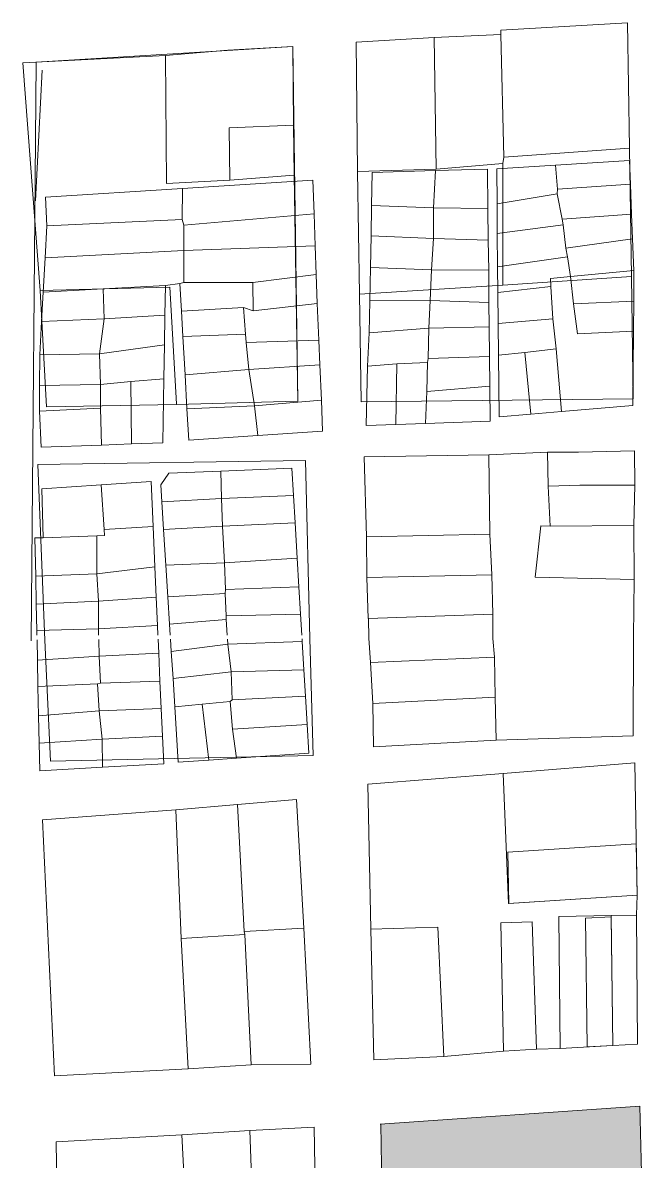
# Model space of a CAD drawing. Header units: millimetres. Extents: x 1956 to 626126, y 2654 to 1331070.
# Drawn here: x 625443.8 to 625648.1, y 1329920.4 to 1330291.7 of the extents above; entities that cross this region are included whole.
import ezdxf

# ---------------------------------------------------------------- set-up
doc = ezdxf.new("R2010")
doc.units = ezdxf.units.MM

msp = doc.modelspace()

# ---------------------------------------------------------------- hatches: boundary and pattern name
at = {"lineweight": 0}
h = msp.add_hatch(color=9, dxfattribs=at)
h.dxf.hatch_style = 1
h.paths.add_polyline_path([(625645.02, 1329938.38), (625560.56, 1329932.49), (625561.95, 1329847.47), (625647.2, 1329849.56)])

# ---------------------------------------------------------------- linework, layer by layer
at = {"color": 1, "lineweight": 0}
for p, q in [((625599.67, 1330289.32), (625640.98, 1330291.7)), ((625599.67, 1330289.32), (625640.98, 1330291.7)), ((625640.98, 1330291.7), (625641.63, 1330250.84)), ((625640.98, 1330291.7), (625641.63, 1330250.84)), ((625577.95, 1330286.87), (625599.67, 1330287.9)), ((625577.95, 1330286.87), (625599.67, 1330287.9)), ((625599.67, 1330287.9), (625599.67, 1330289.32)), ((625599.67, 1330287.9), (625599.67, 1330289.32)), ((625599.67, 1330287.9), (625600.68, 1330247.85)), ((625599.67, 1330287.9), (625600.68, 1330247.85)), ((625510.7, 1330282.8), (625531.86, 1330283.99)), ((625510.7, 1330282.8), (625531.86, 1330283.99)), ((625531.86, 1330283.99), (625532.14, 1330258.27)), ((625531.86, 1330283.99), (625532.14, 1330258.27)), ((625552.51, 1330285.38), (625577.95, 1330286.87)), ((625552.51, 1330285.38), (625577.95, 1330286.87)), ((625552.96, 1330243.19), (625552.51, 1330285.38)), ((625552.96, 1330243.19), (625552.51, 1330285.38)), ((625577.95, 1330286.87), (625578.59, 1330243.97)), ((625577.95, 1330286.87), (625578.59, 1330243.97)), ((625443.8, 1330278.63), (625490.35, 1330281.05)), ((625443.8, 1330278.63), (625490.35, 1330281.05)), ((625490.35, 1330281.05), (625510.7, 1330282.8)), ((625490.35, 1330281.05), (625510.7, 1330282.8)), ((625490.35, 1330281.05), (625490.64, 1330239.32)), ((625490.35, 1330281.05), (625490.64, 1330239.32)), ((625449.44, 1330204.36), (625443.8, 1330278.63)), ((625449.44, 1330204.36), (625443.8, 1330278.63)), ((625450.09, 1330276.19), (625447.92, 1330233.63)), ((625511.14, 1330257.49), (625532.14, 1330258.27)), ((625511.14, 1330257.49), (625532.14, 1330258.27)), ((625532.14, 1330258.27), (625532.35, 1330241.95)), ((625532.14, 1330258.27), (625532.35, 1330241.95)), ((625511.34, 1330240.36), (625511.14, 1330257.49)), ((625511.34, 1330240.36), (625511.14, 1330257.49)), ((625600.68, 1330247.85), (625641.63, 1330250.84)), ((625600.68, 1330247.85), (625641.63, 1330250.84)), ((625641.63, 1330250.84), (625642.28, 1330208.96)), ((625641.63, 1330250.84), (625642.28, 1330208.96)), ((625600.68, 1330247.85), (625600.37, 1330245.82)), ((625600.68, 1330247.85), (625600.37, 1330245.82)), ((625617.55, 1330245.27), (625641.65, 1330246.8)), ((625641.65, 1330246.8), (625641.97, 1330239.11)), ((625578.59, 1330243.97), (625552.96, 1330243.19)), ((625578.59, 1330243.97), (625552.96, 1330243.19)), ((625552.96, 1330243.19), (625553.61, 1330203.19)), ((625552.96, 1330243.19), (625553.61, 1330203.19)), ((625557.57, 1330232.1), (625557.77, 1330242.9)), ((625557.77, 1330242.9), (625578.39, 1330243.47)), ((625578.39, 1330243.47), (625577.78, 1330231.32)), ((625578.39, 1330243.47), (625595.37, 1330243.94)), ((625600.37, 1330245.82), (625578.59, 1330243.97)), ((625600.37, 1330245.82), (625578.59, 1330243.97)), ((625595.37, 1330243.94), (625595.52, 1330231.18)), ((625598.37, 1330244.06), (625617.55, 1330245.27)), ((625598.47, 1330232.63), (625598.37, 1330244.06)), ((625600.41, 1330206.12), (625600.37, 1330245.82)), ((625600.41, 1330206.12), (625600.37, 1330245.82)), ((625618.16, 1330237.44), (625617.55, 1330245.27)), ((625490.64, 1330239.32), (625511.34, 1330240.36)), ((625490.64, 1330239.32), (625511.34, 1330240.36)), ((625495.91, 1330237.66), (625538.43, 1330240.34)), ((625532.35, 1330241.95), (625511.34, 1330240.36)), ((625532.35, 1330241.95), (625511.34, 1330240.36)), ((625532.35, 1330241.95), (625533.52, 1330168.3)), ((625532.35, 1330241.95), (625533.52, 1330168.3)), ((625538.43, 1330240.34), (625538.8, 1330229.43)), ((625641.97, 1330239.11), (625618.16, 1330237.44)), ((625641.97, 1330239.11), (625642.38, 1330229.25)), ((625451.17, 1330234.83), (625495.91, 1330237.66)), ((625495.75, 1330227.5), (625495.91, 1330237.66)), ((625598.47, 1330232.63), (625618.11, 1330235.96)), ((625618.16, 1330237.44), (625618.11, 1330235.96)), ((625618.11, 1330235.96), (625619.77, 1330227.66)), ((625451.63, 1330225.43), (625451.17, 1330234.83)), ((625557.39, 1330222.21), (625557.57, 1330232.1)), ((625557.57, 1330232.1), (625577.78, 1330231.32)), ((625598.56, 1330222.97), (625598.47, 1330232.63)), ((625496.29, 1330225.72), (625538.8, 1330229.43)), ((625538.8, 1330229.43), (625539.15, 1330218.93)), ((625577.77, 1330221.37), (625577.78, 1330231.32)), ((625595.52, 1330231.18), (625577.78, 1330231.32)), ((625595.52, 1330231.18), (625595.63, 1330220.85)), ((625619.77, 1330227.66), (625642.38, 1330229.25)), ((625642.38, 1330229.25), (625642.71, 1330221.24)), ((625451.07, 1330215.06), (625451.63, 1330225.43)), ((625495.75, 1330227.5), (625451.63, 1330225.43)), ((625495.75, 1330227.5), (625496.29, 1330225.72)), ((625496.29, 1330225.72), (625496.38, 1330217.39)), ((625598.56, 1330222.97), (625620.03, 1330225.79)), ((625619.77, 1330227.66), (625620.03, 1330225.79)), ((625620.93, 1330218.19), (625620.03, 1330225.79)), ((625557.19, 1330211.93), (625557.39, 1330222.21)), ((625577.77, 1330221.37), (625557.39, 1330222.21)), ((625577.77, 1330221.37), (625577.11, 1330211.12)), ((625577.77, 1330221.37), (625595.63, 1330220.85)), ((625595.63, 1330220.85), (625595.75, 1330211.03)), ((625598.66, 1330212.1), (625598.56, 1330222.97)), ((625620.93, 1330218.19), (625642.71, 1330221.24)), ((625642.71, 1330221.24), (625643.14, 1330210.88)), ((625451.07, 1330215.06), (625496.38, 1330217.39)), ((625496.37, 1330206.95), (625496.38, 1330217.39)), ((625539.15, 1330218.93), (625496.38, 1330217.39)), ((625539.15, 1330218.93), (625539.46, 1330209.64)), ((625620.93, 1330218.19), (625621.46, 1330215.39)), ((625450.46, 1330203.85), (625451.07, 1330215.06)), ((625621.46, 1330215.39), (625598.66, 1330212.1)), ((625621.46, 1330215.39), (625622.43, 1330208.97)), ((625539.46, 1330209.64), (625518.78, 1330206.97)), ((625539.46, 1330209.64), (625539.86, 1330200.18)), ((625556.99, 1330201.05), (625557.19, 1330211.93)), ((625577.11, 1330211.12), (625557.19, 1330211.93)), ((625576.62, 1330201.11), (625577.11, 1330211.12)), ((625577.11, 1330211.12), (625595.75, 1330211.03)), ((625595.75, 1330211.03), (625595.85, 1330200.44)), ((625598.73, 1330203.73), (625598.66, 1330212.1)), ((625643.14, 1330210.88), (625622.43, 1330208.97)), ((625643.14, 1330210.88), (625643.05, 1330200.86)), ((625449.44, 1330204.36), (625491.76, 1330205.52)), ((625449.44, 1330204.36), (625491.76, 1330205.52)), ((625470.06, 1330204.97), (625490.33, 1330206)), ((625490.33, 1330206), (625490.18, 1330196.36)), ((625495.07, 1330206.64), (625490.33, 1330206)), ((625491.76, 1330205.52), (625493.95, 1330167.42)), ((625491.76, 1330205.52), (625493.95, 1330167.42)), ((625496.37, 1330206.95), (625495.07, 1330206.64)), ((625495.57, 1330197.64), (625495.07, 1330206.64)), ((625496.37, 1330206.95), (625518.78, 1330206.97)), ((625518.9, 1330197.8), (625518.78, 1330206.97)), ((625553.61, 1330203.19), (625600.41, 1330206.12)), ((625553.61, 1330203.19), (625600.41, 1330206.12)), ((625616.07, 1330205.71), (625598.73, 1330203.73)), ((625642.28, 1330208.96), (625600.41, 1330206.12)), ((625642.28, 1330208.96), (625600.41, 1330206.12)), ((625615.92, 1330208.25), (625622.43, 1330208.97)), ((625615.92, 1330208.25), (625616.07, 1330205.71)), ((625616.07, 1330205.71), (625616.66, 1330195.2)), ((625623.42, 1330200.08), (625622.43, 1330208.97)), ((625642.28, 1330208.96), (625642.88, 1330169.11)), ((625642.28, 1330208.96), (625642.88, 1330169.11)), ((625451.52, 1330166.49), (625449.44, 1330204.36)), ((625451.52, 1330166.49), (625449.44, 1330204.36)), ((625449.94, 1330194.33), (625450.46, 1330203.85)), ((625450.46, 1330203.85), (625470.06, 1330204.97)), ((625470.06, 1330204.97), (625470.39, 1330195.13)), ((625554.12, 1330168.12), (625553.61, 1330203.19)), ((625554.12, 1330168.12), (625553.61, 1330203.19)), ((625598.85, 1330193.58), (625598.73, 1330203.73)), ((625495.57, 1330197.64), (625515.76, 1330198.82)), ((625515.76, 1330198.82), (625516.41, 1330190.2)), ((625515.76, 1330198.82), (625518.9, 1330197.8)), ((625518.9, 1330197.8), (625539.86, 1330200.18)), ((625539.86, 1330200.18), (625540.36, 1330188.22)), ((625556.8, 1330190.59), (625556.99, 1330201.05)), ((625556.99, 1330201.05), (625576.62, 1330201.11)), ((625576.19, 1330192.15), (625576.62, 1330201.11)), ((625595.85, 1330200.44), (625576.62, 1330201.11)), ((625595.85, 1330200.44), (625595.92, 1330192.53)), ((625643.05, 1330200.86), (625623.42, 1330200.08)), ((625624.69, 1330190.21), (625623.42, 1330200.08)), ((625643.05, 1330200.86), (625642.96, 1330191.15)), ((625449.94, 1330194.33), (625470.39, 1330195.13)), ((625470.39, 1330195.13), (625468.83, 1330183.76)), ((625490.18, 1330196.36), (625470.39, 1330195.13)), ((625490.18, 1330196.36), (625490.03, 1330186.62)), ((625496.04, 1330189.34), (625495.57, 1330197.64)), ((625616.66, 1330195.2), (625598.85, 1330193.58)), ((625616.66, 1330195.2), (625617.78, 1330185.33)), ((625449.35, 1330183.44), (625449.94, 1330194.33)), ((625556.8, 1330190.59), (625576.19, 1330192.15)), ((625576.19, 1330192.15), (625576.05, 1330182.16)), ((625576.19, 1330192.15), (625595.92, 1330192.53)), ((625595.92, 1330192.53), (625596.01, 1330182.91)), ((625598.97, 1330183.27), (625598.85, 1330193.58)), ((625642.96, 1330191.15), (625624.69, 1330190.21)), ((625642.96, 1330191.15), (625642.74, 1330166.84)), ((625516.41, 1330190.2), (625496.04, 1330189.34)), ((625496.73, 1330176.93), (625496.04, 1330189.34)), ((625516.41, 1330190.2), (625516.65, 1330187.43)), ((625540.36, 1330188.22), (625516.65, 1330187.43)), ((625517.48, 1330178.57), (625516.65, 1330187.43)), ((625540.36, 1330188.22), (625540.69, 1330180.15)), ((625556.23, 1330179.68), (625556.8, 1330190.59)), ((625449.31, 1330173.41), (625449.35, 1330183.44)), ((625449.35, 1330183.44), (625468.83, 1330183.76)), ((625490.03, 1330186.62), (625468.83, 1330183.76)), ((625468.83, 1330183.76), (625469.13, 1330173.68)), ((625490.03, 1330186.62), (625489.85, 1330175.55)), ((625598.97, 1330183.27), (625607.58, 1330184.13)), ((625599.2, 1330163.17), (625598.97, 1330183.27)), ((625617.78, 1330185.33), (625607.58, 1330184.13)), ((625607.58, 1330184.13), (625609.52, 1330164.04)), ((625619.47, 1330164.88), (625617.78, 1330185.33)), ((625517.48, 1330178.57), (625540.69, 1330180.15)), ((625540.69, 1330180.15), (625541.18, 1330168.61)), ((625555.85, 1330160.33), (625556.23, 1330179.68)), ((625565.83, 1330180.44), (625556.23, 1330179.68)), ((625565.46, 1330160.68), (625565.83, 1330180.44)), ((625575.77, 1330180.89), (625565.83, 1330180.44)), ((625575.77, 1330180.89), (625575.63, 1330171.4)), ((625575.77, 1330180.89), (625576.05, 1330182.16)), ((625576.05, 1330182.16), (625596.01, 1330182.91)), ((625596.01, 1330182.91), (625596.1, 1330173.19)), ((625517.48, 1330178.57), (625496.73, 1330176.93)), ((625497.35, 1330165.75), (625496.73, 1330176.93)), ((625519.34, 1330166.74), (625517.48, 1330178.57)), ((625449.28, 1330165.06), (625449.31, 1330173.41)), ((625449.31, 1330173.41), (625469.13, 1330173.68)), ((625469.13, 1330173.68), (625479.08, 1330174.75)), ((625469.13, 1330173.68), (625469.15, 1330165.98)), ((625489.85, 1330175.55), (625479.08, 1330174.75)), ((625479.08, 1330174.75), (625479.21, 1330154.33)), ((625489.85, 1330175.55), (625489.52, 1330154.72)), ((625575.63, 1330171.4), (625596.1, 1330173.19)), ((625596.1, 1330173.19), (625596.21, 1330161.81)), ((625541.18, 1330168.61), (625519.34, 1330166.74)), ((625541.18, 1330168.61), (625541.6, 1330158.52)), ((625642.88, 1330169.11), (625554.12, 1330168.12)), ((625642.88, 1330169.11), (625554.12, 1330168.12)), ((625575.2, 1330161.04), (625575.63, 1330171.4)), ((625449.28, 1330165.06), (625469.15, 1330165.98)), ((625449.81, 1330153.24), (625449.28, 1330165.06)), ((625493.95, 1330167.19), (625451.52, 1330166.49)), ((625493.95, 1330167.19), (625451.52, 1330166.49)), ((625469.15, 1330165.98), (625469.49, 1330153.97)), ((625533.52, 1330168.3), (625493.95, 1330167.19)), ((625533.52, 1330168.3), (625493.95, 1330167.19)), ((625493.95, 1330167.65), (625493.95, 1330167.19)), ((625493.95, 1330167.65), (625493.95, 1330167.19)), ((625497.35, 1330165.75), (625519.34, 1330166.74)), ((625497.92, 1330155.56), (625497.35, 1330165.75)), ((625519.34, 1330166.74), (625520.49, 1330157.09)), ((625619.47, 1330164.88), (625609.52, 1330164.04)), ((625642.74, 1330166.84), (625619.47, 1330164.88)), ((625575.2, 1330161.04), (625565.46, 1330160.68)), ((625596.21, 1330161.81), (625575.2, 1330161.04)), ((625609.52, 1330164.04), (625599.2, 1330163.17)), ((625541.6, 1330158.52), (625520.49, 1330157.09)), ((625565.46, 1330160.68), (625555.85, 1330160.33)), ((625469.49, 1330153.97), (625449.81, 1330153.24)), ((625479.21, 1330154.33), (625469.49, 1330153.97)), ((625489.52, 1330154.72), (625479.21, 1330154.33)), ((625520.49, 1330157.09), (625497.92, 1330155.56)), ((625555.14, 1330150.18), (625595.83, 1330150.78)), ((625555.14, 1330150.18), (625595.83, 1330150.78)), ((625555.88, 1330124.1), (625555.14, 1330150.18)), ((625555.88, 1330124.1), (625555.14, 1330150.18)), ((625595.83, 1330150.78), (625614.95, 1330151.61)), ((625595.83, 1330150.78), (625614.95, 1330151.61)), ((625595.83, 1330150.78), (625596.16, 1330124.96)), ((625595.83, 1330150.78), (625596.16, 1330124.96)), ((625625.03, 1330151.65), (625614.95, 1330151.61)), ((625625.03, 1330151.65), (625614.95, 1330151.61)), ((625614.95, 1330151.61), (625615.18, 1330140.58)), ((625614.95, 1330151.61), (625615.18, 1330140.58)), ((625625.03, 1330151.65), (625643.29, 1330152.13)), ((625625.03, 1330151.65), (625643.29, 1330152.13)), ((625643.29, 1330152.13), (625643.46, 1330140.85)), ((625643.29, 1330152.13), (625643.46, 1330140.85)), ((625448.72, 1330147.59), (625536.06, 1330148.94)), ((625448.72, 1330147.59), (625536.06, 1330148.94)), ((625450.96, 1330090.36), (625448.72, 1330147.59)), ((625450.96, 1330090.36), (625448.72, 1330147.59)), ((625508.43, 1330145.51), (625531.6, 1330146.43)), ((625531.6, 1330146.43), (625532.13, 1330137.52)), ((625536.06, 1330148.94), (625537.42, 1330090.84)), ((625536.06, 1330148.94), (625537.42, 1330090.84)), ((625488.79, 1330141), (625491.43, 1330144.84)), ((625491.43, 1330144.84), (625508.43, 1330145.51)), ((625508.66, 1330136.5), (625508.43, 1330145.51)), ((625449.98, 1330139.73), (625469.42, 1330140.99)), ((625450.45, 1330123.75), (625449.98, 1330139.73)), ((625469.42, 1330140.99), (625485.64, 1330142.05)), ((625469.42, 1330140.99), (625470.34, 1330126.48)), ((625485.64, 1330142.05), (625486.29, 1330127.38)), ((625489.14, 1330135.51), (625488.79, 1330141)), ((625615.18, 1330140.58), (625625.5, 1330140.92)), ((625615.18, 1330140.58), (625625.5, 1330140.92)), ((625615.8, 1330127.52), (625615.18, 1330140.58)), ((625615.8, 1330127.52), (625615.18, 1330140.58)), ((625643.46, 1330140.85), (625625.5, 1330140.92)), ((625643.46, 1330140.85), (625625.5, 1330140.92)), ((625643.46, 1330140.85), (625643.12, 1330127.79)), ((625643.46, 1330140.85), (625643.12, 1330127.79)), ((625508.66, 1330136.5), (625489.14, 1330135.51)), ((625489.72, 1330126.43), (625489.14, 1330135.51)), ((625508.66, 1330136.5), (625532.13, 1330137.52)), ((625508.66, 1330136.5), (625508.95, 1330127.48)), ((625532.13, 1330137.52), (625532.65, 1330128.64)), ((625508.95, 1330127.48), (625532.65, 1330128.64)), ((625532.65, 1330128.64), (625533.33, 1330117.06)), ((625612.75, 1330127.63), (625610.92, 1330110.91)), ((625612.75, 1330127.63), (625610.92, 1330110.91)), ((625615.8, 1330127.52), (625612.75, 1330127.63)), ((625615.8, 1330127.52), (625612.75, 1330127.63)), ((625643.12, 1330127.79), (625615.8, 1330127.52)), ((625643.12, 1330127.79), (625615.8, 1330127.52)), ((625643.17, 1330110.15), (625643.12, 1330127.79)), ((625643.17, 1330110.15), (625643.12, 1330127.79)), ((625450.45, 1330123.75), (625467.96, 1330124.38)), ((625467.96, 1330124.38), (625470.47, 1330124.53)), ((625468, 1330112.01), (625467.96, 1330124.38)), ((625486.29, 1330127.38), (625470.34, 1330126.48)), ((625470.47, 1330124.53), (625470.34, 1330126.48)), ((625486.29, 1330127.38), (625486.88, 1330114.24)), ((625489.72, 1330126.43), (625508.95, 1330127.48)), ((625490.45, 1330114.83), (625489.72, 1330126.43)), ((625509.57, 1330115.6), (625508.95, 1330127.48)), ((625596.16, 1330124.96), (625555.88, 1330124.1)), ((625596.16, 1330124.96), (625555.88, 1330124.1)), ((625555.88, 1330124.1), (625556.04, 1330110.84)), ((625555.88, 1330124.1), (625556.04, 1330110.84)), ((625596.79, 1330111.69), (625596.16, 1330124.96)), ((625596.79, 1330111.69), (625596.16, 1330124.96)), ((625447.77, 1330123.75), (625450.45, 1330123.75)), ((625448.03, 1330111.18), (625447.77, 1330123.75)), ((625533.33, 1330117.06), (625509.57, 1330115.6)), ((625533.33, 1330117.06), (625533.88, 1330107.79)), ((625468, 1330112.01), (625486.88, 1330114.24)), ((625486.88, 1330114.24), (625487.32, 1330104.38)), ((625490.45, 1330114.83), (625509.57, 1330115.6)), ((625491.11, 1330104.46), (625490.45, 1330114.83)), ((625509.93, 1330106.86), (625509.57, 1330115.6)), ((625468, 1330112.01), (625448.03, 1330111.18)), ((625448.21, 1330102.11), (625448.03, 1330111.18)), ((625468, 1330112.01), (625468.51, 1330103.08)), ((625556.04, 1330110.84), (625596.79, 1330111.69)), ((625556.04, 1330110.84), (625596.79, 1330111.69)), ((625556.04, 1330110.84), (625556.41, 1330097.37)), ((625556.04, 1330110.84), (625556.41, 1330097.37)), ((625597.16, 1330098.78), (625596.79, 1330111.69)), ((625597.16, 1330098.78), (625596.79, 1330111.69)), ((625610.92, 1330110.91), (625643.17, 1330110.15)), ((625610.92, 1330110.91), (625643.17, 1330110.15)), ((625643.17, 1330110.15), (625642.96, 1330091.45)), ((625643.17, 1330110.15), (625642.96, 1330091.45)), ((625509.82, 1330105.59), (625491.11, 1330104.46)), ((625509.93, 1330106.86), (625509.82, 1330105.59)), ((625510.19, 1330098.25), (625509.82, 1330105.59)), ((625509.93, 1330106.86), (625533.88, 1330107.79)), ((625533.88, 1330107.79), (625534.41, 1330098.81)), ((625468.51, 1330103.08), (625448.21, 1330102.11)), ((625448.39, 1330093.48), (625448.21, 1330102.11)), ((625468.47, 1330094.09), (625468.51, 1330103.08)), ((625487.32, 1330104.38), (625468.51, 1330103.08)), ((625487.32, 1330104.38), (625487.74, 1330095.14)), ((625491.68, 1330095.53), (625491.11, 1330104.46)), ((625510.17, 1330097.05), (625510.19, 1330098.25)), ((625510.19, 1330098.25), (625534.41, 1330098.81)), ((625534.41, 1330098.81), (625534.81, 1330091.99)), ((625556.41, 1330097.37), (625597.16, 1330098.78)), ((625556.41, 1330097.37), (625597.16, 1330098.78)), ((625597.16, 1330098.78), (625597.14, 1330090.85)), ((625597.16, 1330098.78), (625597.14, 1330090.85)), ((625487.74, 1330095.14), (625468.47, 1330094.09)), ((625487.74, 1330095.14), (625487.88, 1330091.99)), ((625510.17, 1330097.05), (625491.68, 1330095.53)), ((625491.9, 1330091.99), (625491.68, 1330095.53)), ((625510.17, 1330097.05), (625510.46, 1330091.99)), ((625556.57, 1330097.47), (625556.65, 1330090.96)), ((625556.57, 1330097.47), (625556.65, 1330090.96)), ((625468.47, 1330094.09), (625448.39, 1330093.48)), ((625448.42, 1330091.99), (625448.39, 1330093.48)), ((625448.59, 1330083.84), (625448.45, 1330090.51)), ((625468.47, 1330094.09), (625468.53, 1330091.99)), ((625468.57, 1330090.58), (625468.72, 1330085.17)), ((625487.94, 1330090.65), (625488.14, 1330086.12)), ((625492.24, 1330086.7), (625491.99, 1330090.67)), ((625510.54, 1330090.73), (625510.63, 1330089.05)), ((625534.88, 1330090.82), (625534.93, 1330089.88)), ((625538.55, 1330052.73), (625537.42, 1330090.84)), ((625538.55, 1330052.73), (625537.42, 1330090.84)), ((625556.65, 1330090.96), (625557.25, 1330083.1)), ((625556.65, 1330090.96), (625557.25, 1330083.1)), ((625597.14, 1330090.85), (625597.68, 1330084.8)), ((625597.14, 1330090.85), (625597.68, 1330084.8)), ((625642.82, 1330059.18), (625642.96, 1330091.45)), ((625642.82, 1330059.18), (625642.96, 1330091.45)), ((625450.96, 1330090.36), (625452.9, 1330050.88)), ((625450.96, 1330090.36), (625452.9, 1330050.88)), ((625492.24, 1330086.7), (625510.63, 1330089.05)), ((625534.93, 1330089.88), (625510.63, 1330089.05)), ((625511.72, 1330080.04), (625510.63, 1330089.05)), ((625534.93, 1330089.88), (625535.48, 1330080.63)), ((625468.72, 1330085.17), (625448.59, 1330083.84)), ((625448.76, 1330075.21), (625448.59, 1330083.84)), ((625488.14, 1330086.12), (625468.72, 1330085.17)), ((625468.72, 1330085.17), (625469.11, 1330076.34)), ((625488.14, 1330086.12), (625488.55, 1330077.02)), ((625492.8, 1330077.8), (625492.24, 1330086.7)), ((625557.25, 1330083.1), (625597.68, 1330084.8)), ((625557.25, 1330083.1), (625597.68, 1330084.8)), ((625557.92, 1330069.68), (625557.25, 1330083.1)), ((625557.92, 1330069.68), (625557.25, 1330083.1)), ((625597.68, 1330084.8), (625597.9, 1330071.74)), ((625597.68, 1330084.8), (625597.9, 1330071.74)), ((625511.72, 1330080.04), (625492.8, 1330077.8)), ((625511.72, 1330080.04), (625535.48, 1330080.63)), ((625511.72, 1330080.04), (625512.14, 1330070.94)), ((625535.48, 1330080.63), (625535.98, 1330072.1)), ((625448.76, 1330075.21), (625468.22, 1330076.08)), ((625469.11, 1330076.34), (625468.22, 1330076.08)), ((625468.76, 1330067.29), (625468.22, 1330076.08)), ((625488.55, 1330077.02), (625469.11, 1330076.34)), ((625488.55, 1330077.02), (625488.95, 1330068.11)), ((625493.39, 1330068.64), (625492.8, 1330077.8)), ((625448.96, 1330065.63), (625448.76, 1330075.21)), ((625535.98, 1330072.1), (625512.14, 1330070.94)), ((625535.98, 1330072.1), (625536.52, 1330062.9)), ((625502.33, 1330069.49), (625493.39, 1330068.64)), ((625494.53, 1330050.56), (625493.39, 1330068.64)), ((625511.49, 1330070.4), (625502.33, 1330069.49)), ((625504.5, 1330051.25), (625502.33, 1330069.49)), ((625512.14, 1330070.94), (625511.49, 1330070.4)), ((625511.49, 1330070.4), (625512.19, 1330061.37)), ((625597.9, 1330071.74), (625557.92, 1330069.68)), ((625597.9, 1330071.74), (625557.92, 1330069.68)), ((625557.92, 1330069.68), (625558.14, 1330055.56)), ((625557.92, 1330069.68), (625558.14, 1330055.56)), ((625597.9, 1330071.74), (625598.17, 1330057.71)), ((625597.9, 1330071.74), (625598.17, 1330057.71)), ((625468.76, 1330067.29), (625448.96, 1330065.63)), ((625449.14, 1330056.75), (625448.96, 1330065.63)), ((625488.95, 1330068.11), (625468.76, 1330067.29)), ((625469.75, 1330058.09), (625468.76, 1330067.29)), ((625488.95, 1330068.11), (625489.35, 1330058.99)), ((625512.19, 1330061.37), (625536.52, 1330062.9)), ((625513.53, 1330051.87), (625512.19, 1330061.37)), ((625536.52, 1330062.9), (625537.07, 1330053.48)), ((625449.14, 1330056.75), (625469.75, 1330058.09)), ((625489.35, 1330058.99), (625469.75, 1330058.09)), ((625469.75, 1330058.09), (625469.82, 1330048.88)), ((625489.35, 1330058.99), (625489.76, 1330050.02)), ((625558.14, 1330055.56), (625598.17, 1330057.71)), ((625558.14, 1330055.56), (625598.17, 1330057.71)), ((625598.17, 1330057.71), (625642.82, 1330059.18)), ((625598.17, 1330057.71), (625642.82, 1330059.18)), ((625449.32, 1330047.72), (625449.14, 1330056.75)), ((625537.07, 1330053.48), (625513.53, 1330051.87)), ((625452.9, 1330050.88), (625538.55, 1330052.73)), ((625452.9, 1330050.88), (625538.55, 1330052.73)), ((625489.76, 1330050.02), (625469.82, 1330048.88)), ((625504.5, 1330051.25), (625494.53, 1330050.56)), ((625513.53, 1330051.87), (625504.5, 1330051.25)), ((625600.46, 1330046.85), (625643.42, 1330050.34)), ((625600.46, 1330046.85), (625643.42, 1330050.34)), ((625643.42, 1330050.34), (625644.19, 1330007.14)), ((625643.42, 1330050.34), (625644.19, 1330007.14)), ((625469.82, 1330048.88), (625449.32, 1330047.72)), ((625600.46, 1330046.85), (625556.37, 1330043.35)), ((625600.46, 1330046.85), (625556.37, 1330043.35)), ((625600.46, 1330046.85), (625602.23, 1330004.42)), ((625600.46, 1330046.85), (625602.23, 1330004.42)), ((625556.37, 1330043.35), (625557.31, 1329996.14)), ((625556.37, 1330043.35), (625557.31, 1329996.14)), ((625450.24, 1330031.76), (625493.77, 1330035)), ((625450.24, 1330031.76), (625493.77, 1330035)), ((625493.77, 1330035), (625513.88, 1330036.81)), ((625493.77, 1330035), (625513.88, 1330036.81)), ((625493.77, 1330035), (625495.49, 1329993.03)), ((625493.77, 1330035), (625495.49, 1329993.03)), ((625513.88, 1330036.81), (625533.08, 1330038.37)), ((625513.88, 1330036.81), (625533.08, 1330038.37)), ((625513.88, 1330036.81), (625516.01, 1329995.35)), ((625513.88, 1330036.81), (625516.01, 1329995.35)), ((625533.08, 1330038.37), (625535.46, 1329996.45)), ((625533.08, 1330038.37), (625535.46, 1329996.45)), ((625454.15, 1329948.22), (625450.24, 1330031.76)), ((625454.15, 1329948.22), (625450.24, 1330031.76)), ((625602.23, 1330004.42), (625644.19, 1330007.14)), ((625602.23, 1330004.42), (625644.19, 1330007.14)), ((625644.19, 1330007.14), (625643.91, 1330000.69)), ((625644.19, 1330007.14), (625643.91, 1330000.69)), ((625609.88, 1329998.5), (625599.67, 1329998.16)), ((625609.88, 1329998.5), (625599.67, 1329998.16)), ((625599.67, 1329998.16), (625600.63, 1329956.28)), ((625599.67, 1329998.16), (625600.63, 1329956.28)), ((625611.3, 1329956.99), (625609.88, 1329998.5)), ((625611.3, 1329956.99), (625609.88, 1329998.5)), ((625618.66, 1330000.22), (625635.73, 1330000.6)), ((625618.66, 1330000.22), (625635.73, 1330000.6)), ((625619.12, 1329957.18), (625618.66, 1330000.22)), ((625619.12, 1329957.18), (625618.66, 1330000.22)), ((625643.91, 1330000.69), (625635.73, 1330000.6)), ((625643.91, 1330000.69), (625635.73, 1330000.6)), ((625635.73, 1330000.6), (625636.24, 1329958.16)), ((625635.73, 1330000.6), (625636.24, 1329958.16)), ((625643.91, 1330000.69), (625644.32, 1329958.56)), ((625643.91, 1330000.69), (625644.32, 1329958.56)), ((625495.49, 1329993.03), (625516.22, 1329994.34)), ((625495.49, 1329993.03), (625516.22, 1329994.34)), ((625516.01, 1329995.35), (625535.46, 1329996.45)), ((625516.01, 1329995.35), (625535.46, 1329996.45)), ((625516.01, 1329995.35), (625516.22, 1329994.34)), ((625516.01, 1329995.35), (625516.22, 1329994.34)), ((625516.22, 1329994.34), (625518.25, 1329951.81)), ((625516.22, 1329994.34), (625518.25, 1329951.81)), ((625537.7, 1329952.09), (625535.46, 1329996.45)), ((625537.7, 1329952.09), (625535.46, 1329996.45)), ((625579.2, 1329996.74), (625557.31, 1329996.14)), ((625579.2, 1329996.74), (625557.31, 1329996.14)), ((625557.31, 1329996.14), (625558.27, 1329953.5)), ((625557.31, 1329996.14), (625558.27, 1329953.5)), ((625581.13, 1329954.62), (625579.2, 1329996.74)), ((625581.13, 1329954.62), (625579.2, 1329996.74)), ((625497.78, 1329950.55), (625495.49, 1329993.03)), ((625497.78, 1329950.55), (625495.49, 1329993.03)), ((625600.63, 1329956.28), (625611.3, 1329956.99)), ((625600.63, 1329956.28), (625611.3, 1329956.99)), ((625619.12, 1329957.18), (625611.3, 1329956.99)), ((625619.12, 1329957.18), (625611.3, 1329956.99)), ((625636.24, 1329958.16), (625619.12, 1329957.18)), ((625636.24, 1329958.16), (625619.12, 1329957.18)), ((625644.32, 1329958.56), (625636.24, 1329958.16)), ((625644.32, 1329958.56), (625636.24, 1329958.16)), ((625558.27, 1329953.5), (625581.13, 1329954.62)), ((625558.27, 1329953.5), (625581.13, 1329954.62)), ((625600.63, 1329956.28), (625581.13, 1329954.62)), ((625600.63, 1329956.28), (625581.13, 1329954.62)), ((625497.78, 1329950.55), (625454.15, 1329948.22)), ((625497.78, 1329950.55), (625454.15, 1329948.22)), ((625518.25, 1329951.81), (625497.78, 1329950.55)), ((625518.25, 1329951.81), (625497.78, 1329950.55)), ((625518.25, 1329951.81), (625537.7, 1329952.09)), ((625518.25, 1329951.81), (625537.7, 1329952.09)), ((625560.31, 1329932.47), (625645.02, 1329938.38)), ((625560.31, 1329932.47), (625645.02, 1329938.38)), ((625645.02, 1329938.38), (625648.11, 1329812.41)), ((625645.02, 1329938.38), (625648.11, 1329812.41)), ((625517.84, 1329930.41), (625538.87, 1329931.52)), ((625517.84, 1329930.41), (625538.87, 1329931.52)), ((625538.87, 1329931.52), (625539.58, 1329888.62)), ((625538.87, 1329931.52), (625539.58, 1329888.62)), ((625562.57, 1329809.9), (625560.56, 1329932.52)), ((625562.57, 1329809.9), (625560.56, 1329932.52)), ((625454.71, 1329926.73), (625495.7, 1329929.04)), ((625454.71, 1329926.73), (625495.7, 1329929.04)), ((625495.7, 1329929.04), (625517.84, 1329930.41)), ((625495.7, 1329929.04), (625517.84, 1329930.41)), ((625495.7, 1329929.04), (625496.81, 1329907.55)), ((625495.7, 1329929.04), (625496.81, 1329907.55)), ((625517.84, 1329930.41), (625519.32, 1329887.57)), ((625517.84, 1329930.41), (625519.32, 1329887.57)), ((625455.06, 1329906.15), (625454.71, 1329926.73)), ((625455.06, 1329906.15), (625454.71, 1329926.73))]:
    msp.add_line(p, q, dxfattribs=at)
at = {"color": 1, "lineweight": 0, "ltscale": 0.5}
for p, q in [((625448.17, 1330278.85), (625531.86, 1330283.99)), ((625531.86, 1330283.99), (625533.52, 1330168.3)), ((625448.17, 1330278.85), (625446.57, 1330090.1)), ((625602.05, 1330021.22), (625643.89, 1330023.94)), ((625602.05, 1330021.22), (625643.89, 1330023.94)), ((625644.19, 1330007.14), (625643.89, 1330023.94)), ((625643.89, 1330023.94), (625644.19, 1330007.14)), ((625602.05, 1330021.22), (625602.35, 1330004.42)), ((625602.35, 1330004.42), (625602.05, 1330021.22)), ((625644.19, 1330007.14), (625602.35, 1330004.42)), ((625644.19, 1330007.14), (625602.35, 1330004.42)), ((625635.74, 1330000.16), (625627.35, 1329999.68)), ((625627.35, 1329999.68), (625627.85, 1329957.68)), ((625636.24, 1329958.16), (625635.74, 1330000.16)), ((625636.24, 1329958.16), (625635.74, 1330000.16)), ((625636.24, 1329958.16), (625627.85, 1329957.68)), ((625627.85, 1329957.68), (625636.24, 1329958.16))]:
    msp.add_line(p, q, dxfattribs=at)

doc.saveas('drawing.dxf')
